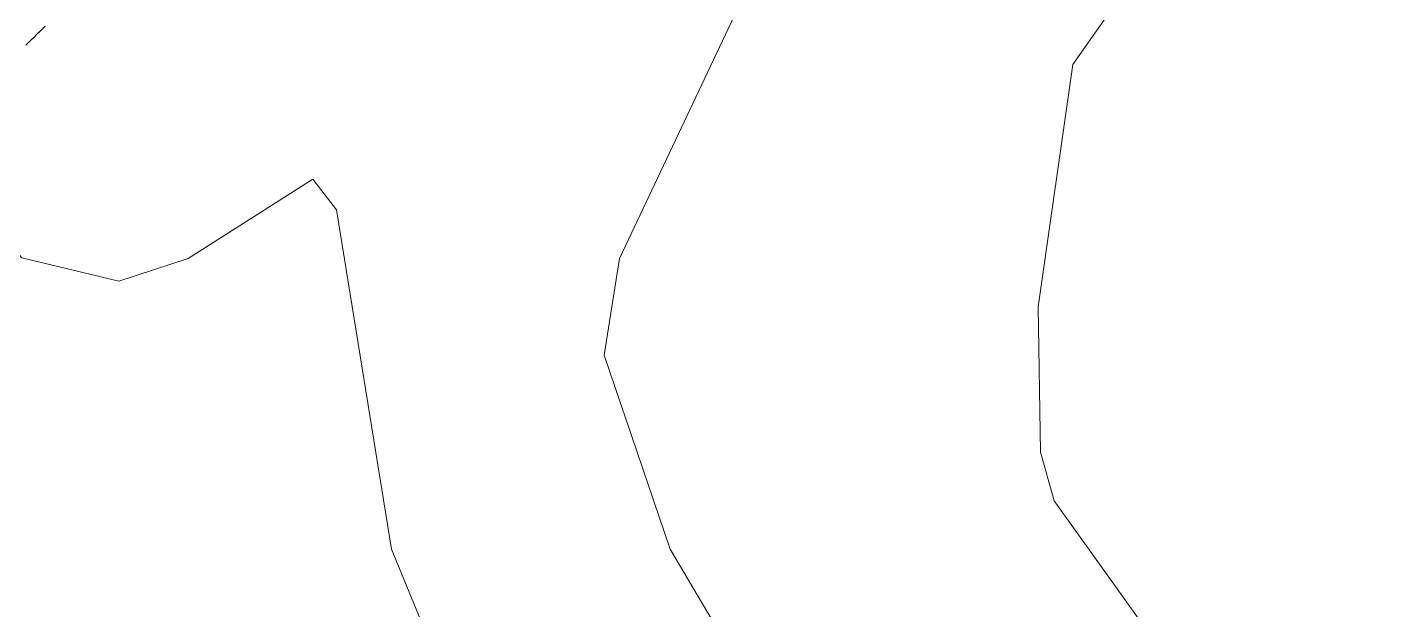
# Model space of a CAD drawing. Extents: x 6810325 to 6812275, y 1878569 to 1880689.
# Drawn here: x 6810844.7 to 6810937, y 1879724.4 to 1879763.9 of the extents above; entities that cross this region are included whole.
import ezdxf

# ---------------------------------------------------------------- set-up
doc = ezdxf.new("R2010")
doc.units = 21
doc.header["$LTSCALE"] = 10
doc.header["$MEASUREMENT"] = 0
doc.layers.add('CDFW-BED-BANK', color=32, linetype='CONTINUOUS', lineweight=35)
doc.layers.add('TOPO-CONTOUR-MINOR', color=36, linetype='CONTINUOUS', lineweight=13)

msp = doc.modelspace()

# ---------------------------------------------------------------- linework, layer by layer
at = {"layer": 'CDFW-BED-BANK'}
msp.add_lwpolyline([(6810845.91, 1879763.94), (6810845.487, 1879763.513), (6810845.485, 1879763.511), (6810845.481, 1879763.507), (6810845.479, 1879763.505), (6810845.054, 1879763.08), (6810845.053, 1879763.078), (6810845.048, 1879763.073), (6810845.046, 1879763.072), (6810844.621, 1879762.648)], dxfattribs=at)
at = {"layer": 'TOPO-CONTOUR-MINOR'}
for points, elevation in [([(6810924.347, 1879613.701), (6810922.266, 1879630.106), (6810914.307, 1879653.071), (6810913.236, 1879672.756), (6810909.848, 1879679.318), (6810900.115, 1879689.527), (6810898.523, 1879695.722), (6810897.883, 1879712.126), (6810888.192, 1879728.531), (6810883.721, 1879741.654), (6810884.752, 1879748.216), (6810892.523, 1879764.62), (6810893.248, 1879777.743), (6810900.161, 1879807.271), (6810898.286, 1879843.36), (6810891.621, 1879859.764), (6810890.798, 1879869.606), (6810893.553, 1879878.127), (6810903.396, 1879888.114), (6810906.677, 1879893.673), (6810915.1, 1879925.381)], 198), ([(6810881.474, 1879699.003), (6810869.35, 1879728.531), (6810865.613, 1879751.496), (6810864.026, 1879753.582), (6810855.585, 1879748.216), (6810850.903, 1879746.682), (6810844.341, 1879748.25), (6810838.612, 1879754.777), (6810836.604, 1879764.62), (6810837.779, 1879773.125), (6810842.68, 1879784.305), (6810848.021, 1879810.551), (6810861.186, 1879830.236), (6810861.427, 1879833.517), (6810854.183, 1879836.039), (6810850.474, 1879840.079), (6810848.63, 1879849.921), (6810850.639, 1879859.764), (6810854.183, 1879864.715), (6810860.212, 1879869.606), (6810861.906, 1879872.887), (6810863.269, 1879889.291), (6810867.127, 1879899.134), (6810873.276, 1879922.1)], 197), ([(6810938.943, 1879669.476), (6810926.038, 1879695.722), (6810923.081, 1879719.322), (6810914.155, 1879731.811), (6810913.225, 1879735.092), (6810913.071, 1879744.935), (6810915.416, 1879761.339), (6810919.8, 1879767.588), (6810928.492, 1879774.462), (6810930.467, 1879784.305), (6810924.238, 1879800.709), (6810922.297, 1879813.832), (6810915.361, 1879826.956), (6810914.392, 1879833.517), (6810916.385, 1879840.079), (6810926.924, 1879856.483), (6810927.306, 1879859.764), (6810920.259, 1879869.606), (6810918.287, 1879876.168), (6810919.528, 1879882.73), (6810926.152, 1879899.134), (6810929.643, 1879902.759), (6810932.923, 1879903.78), (6810946.047, 1879904.605)], 199)]:
    msp.add_lwpolyline(points, dxfattribs=dict(at, elevation=elevation))

doc.saveas('drawing.dxf')
